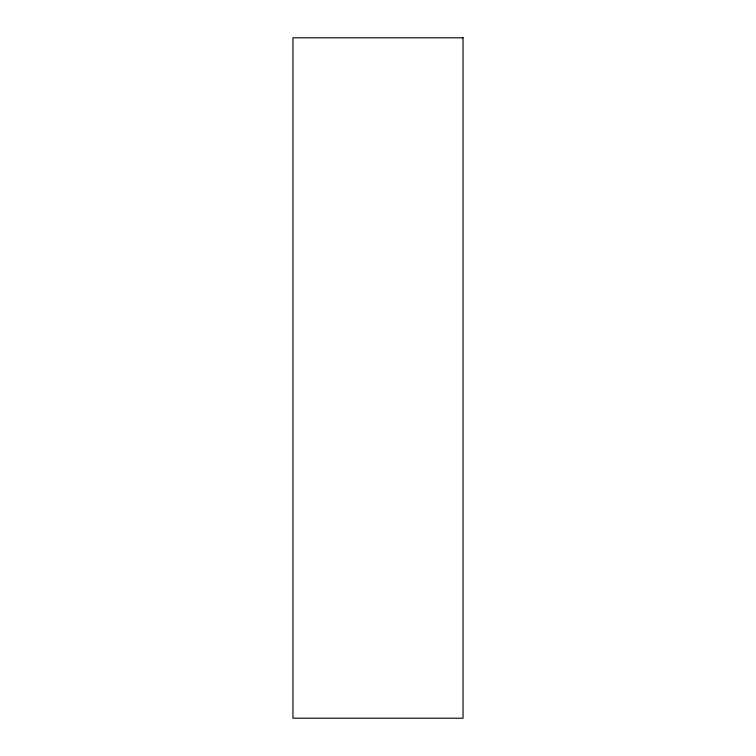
<?xml version="1.0" encoding="UTF-8"?>
<svg xmlns="http://www.w3.org/2000/svg" width="756" height="756" viewBox="0 0 756 756"><rect width="100%" height="100%" fill="white"/><g stroke="black" fill="none" stroke-linecap="round" stroke-linejoin="round"><path stroke-width="1.13" d="M463.05 37.8L292.95 37.8L292.95 718.2L463.05 718.2L463.05 37.8"/></g></svg>
